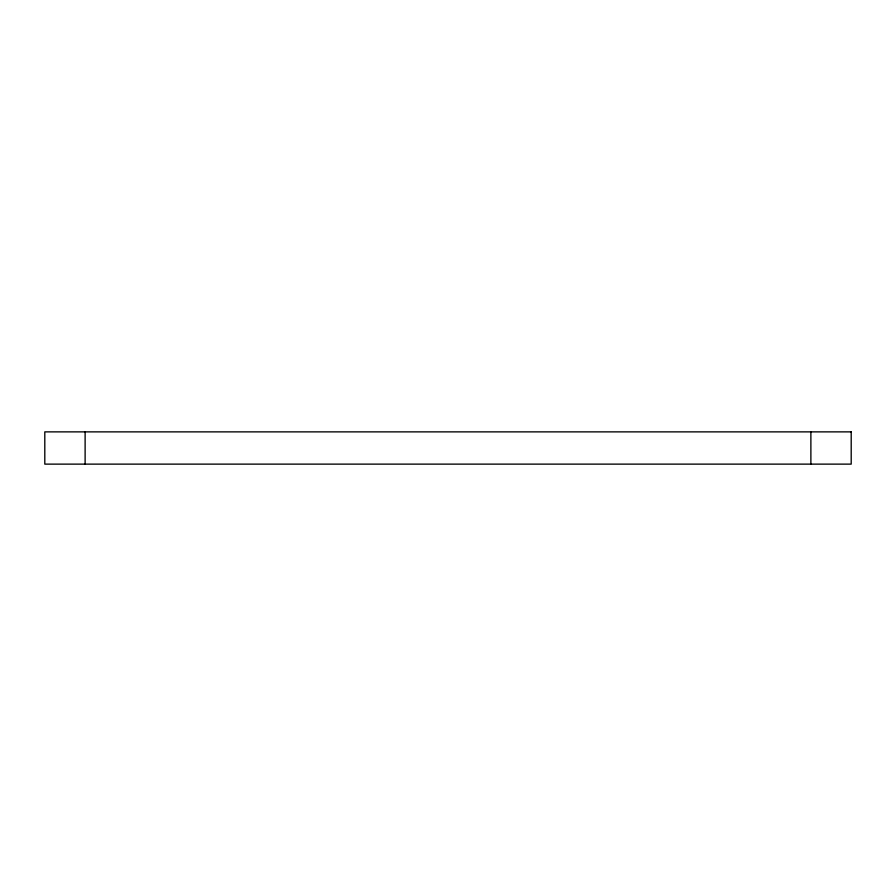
<?xml version="1.0" encoding="UTF-8"?>
<svg xmlns="http://www.w3.org/2000/svg" width="896" height="896" viewBox="0 0 896 896"><rect width="100%" height="100%" fill="white"/><g stroke="black" fill="none" stroke-linecap="round" stroke-linejoin="round"><path stroke-width="1.34" d="M810.88 431.872L810.88 464.128M85.12 431.872L85.12 464.128M851.2 431.872L44.8 431.872L44.8 464.128L851.2 464.128L851.2 431.872"/></g></svg>
